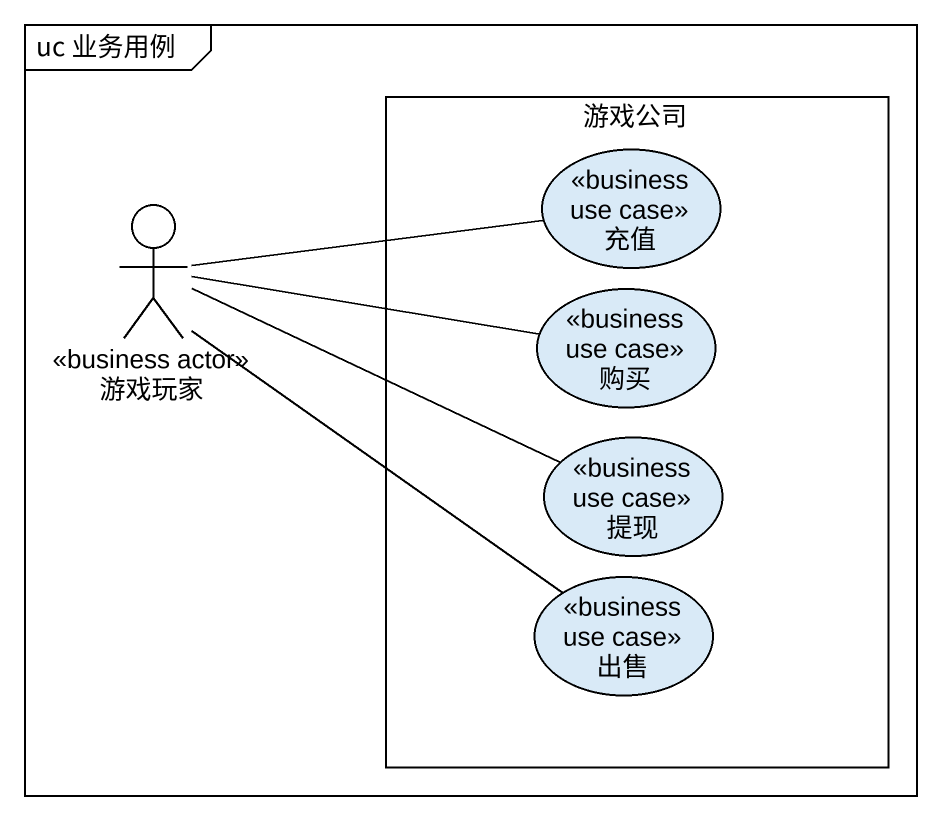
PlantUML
@startuml
mainframe uc 业务用例
rectangle 游戏公司 {
  usecase 充值 <<business use case>>
  usecase 购买 <<business use case>>
  usecase 提现 <<business use case>>
  usecase 出售 <<business use case>>
}
actor 游戏玩家 <<business actor>>
游戏玩家 -right- 充值
游戏玩家 -right- 购买
游戏玩家 -right- 提现
游戏玩家 -- 出售
@enduml
